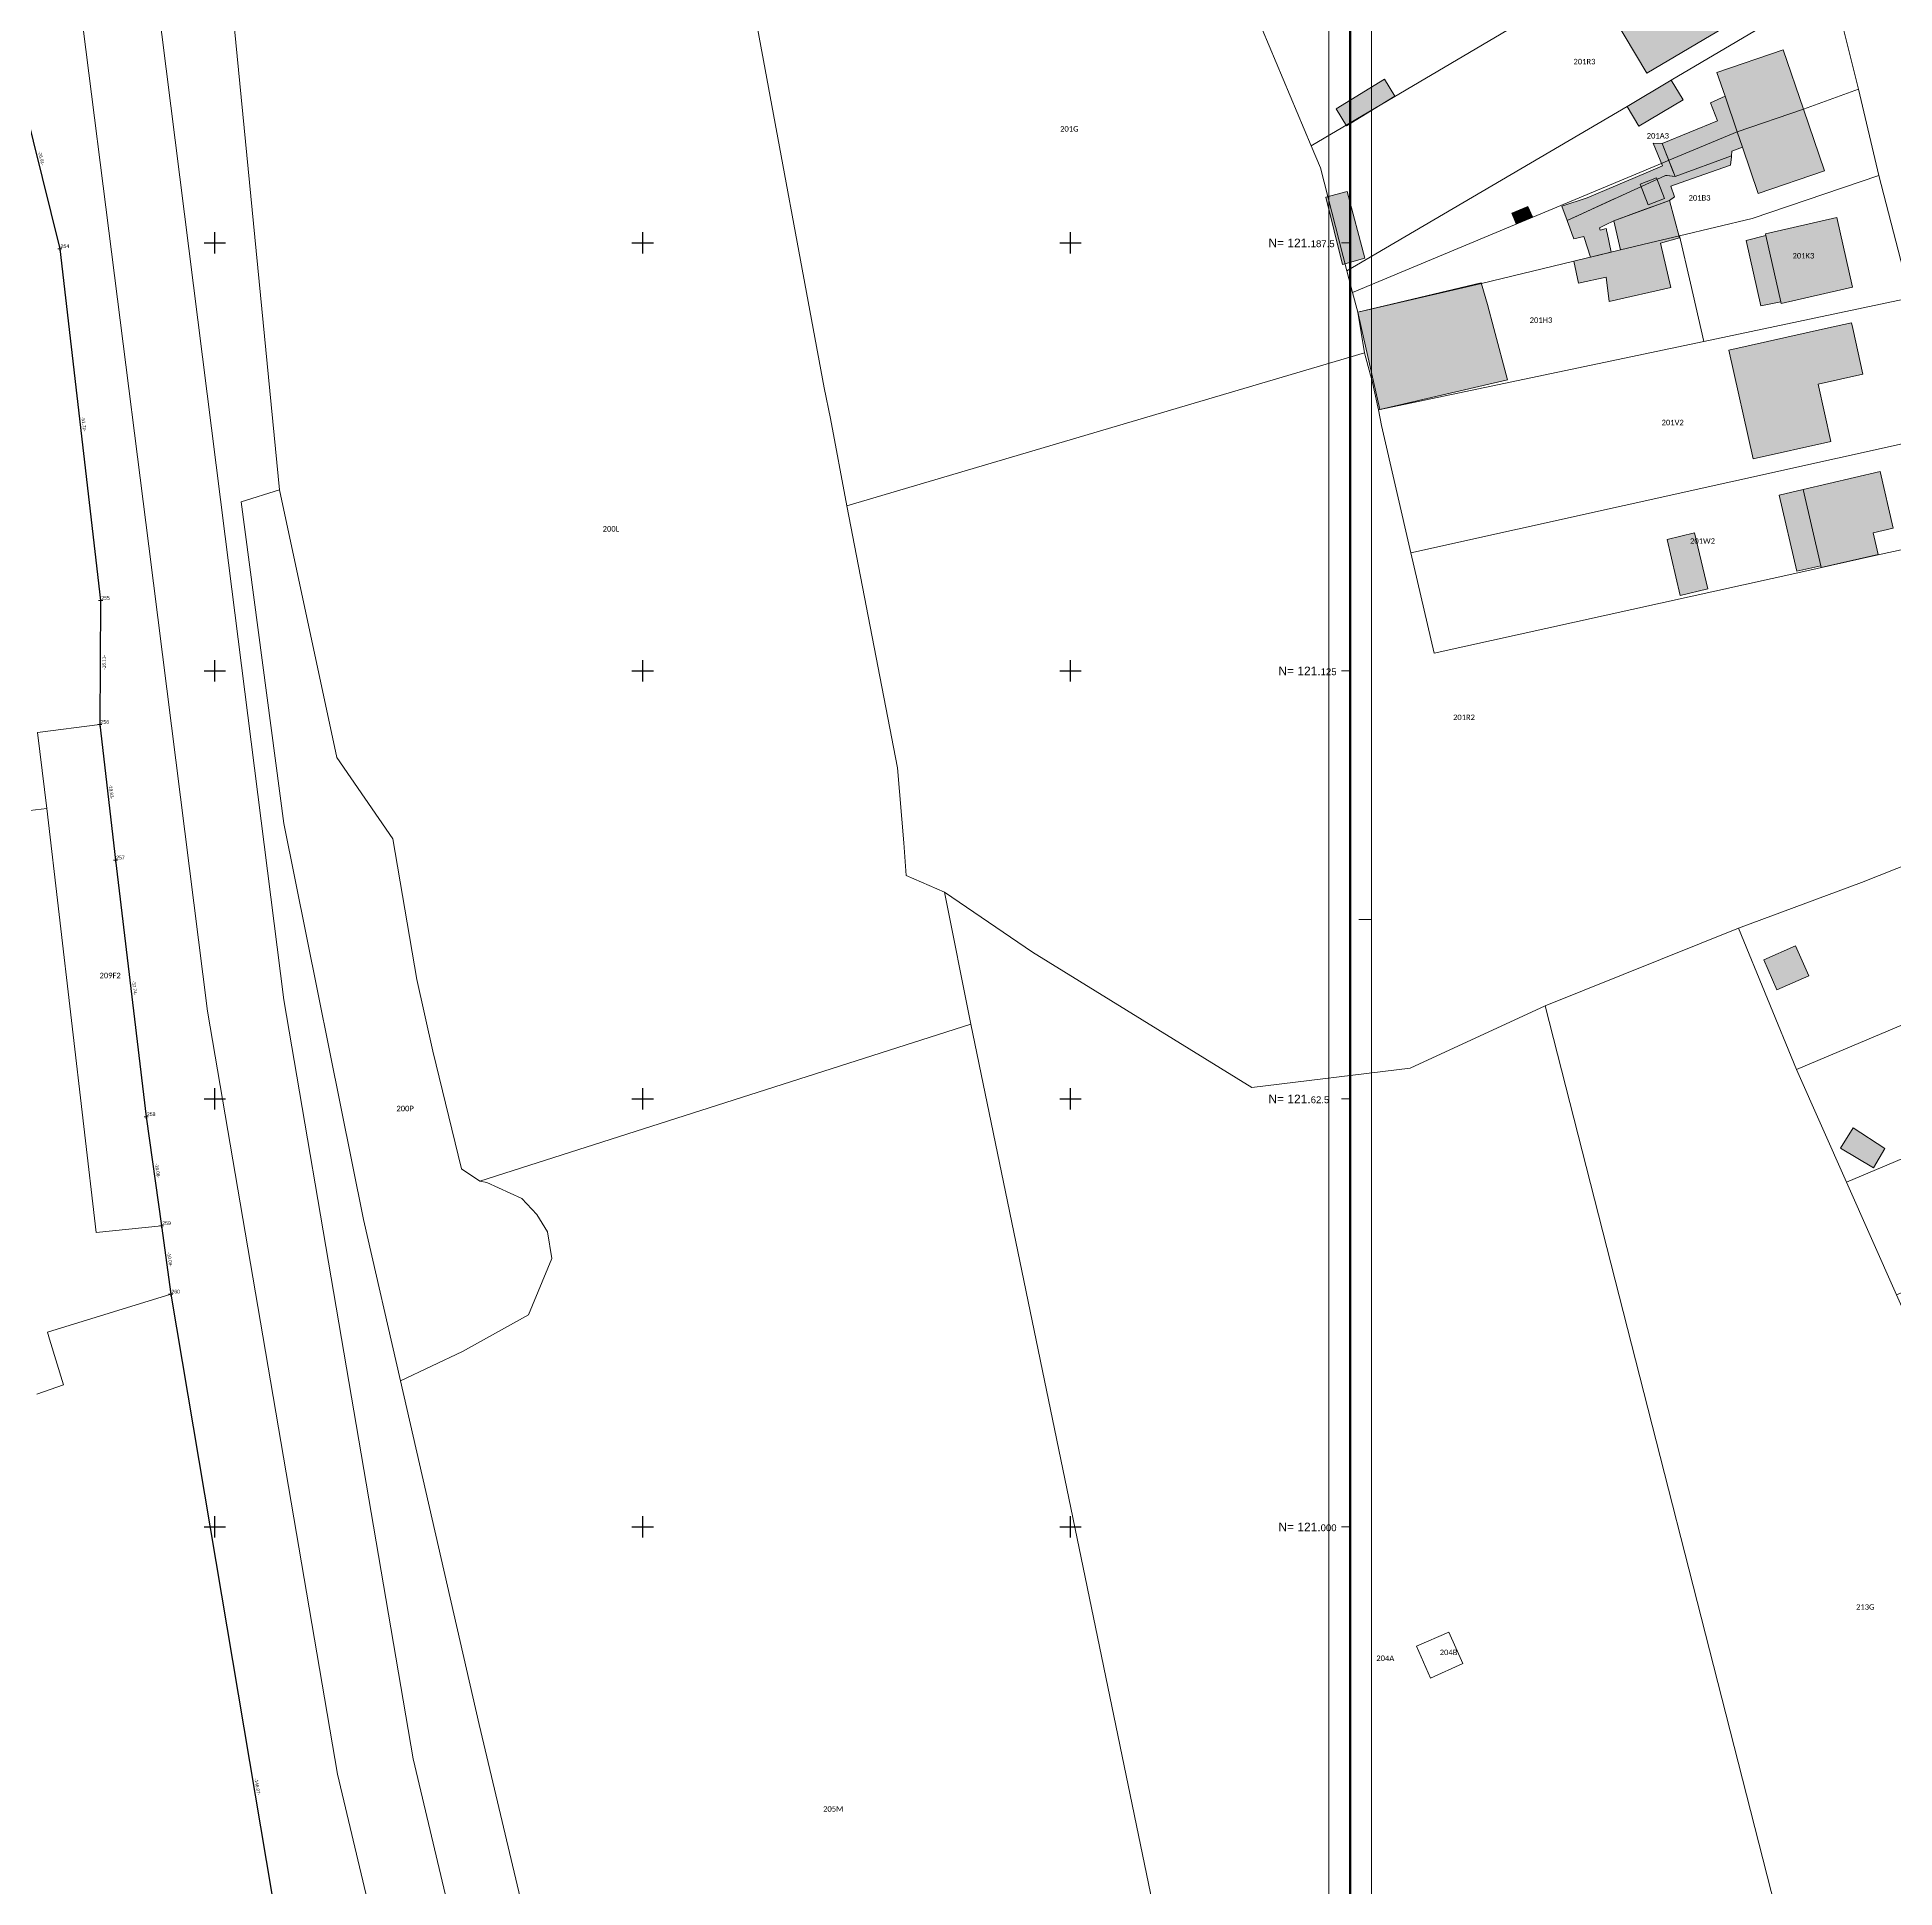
# Model space of a CAD drawing. Header units: metres. Extents: x 113120 to 240396, y 120329 to 242116.
# Drawn here: x 113991.3 to 114262.7, y 120947.3 to 121217.5 of the extents above; entities that cross this region are included whole.
import ezdxf
from ezdxf.enums import TextEntityAlignment as Align

# ---------------------------------------------------------------- set-up
doc = ezdxf.new("R2010")
doc.units = ezdxf.units.M
doc.header["$LTSCALE"] = 3
doc.header["$PDMODE"] = 2
doc.header["$PDSIZE"] = 0.3
doc.layers.get('0').update_dxf_attribs({"lineweight": 0})
for name, color, linetype, lineweight in [('Bordure', 1, 'Continuous', 0), ('Bpn_CaPa', 78, 'Continuous', 0), ('Bpn_ReBu', 4, 'Continuous', 0), ('Bpt_CaNu', 7, 'Continuous', 0), ('Carroyage(1)', 7, 'Continuous', 0), ('Cotation Linéaire', 6, 'Continuous', 0), ('Hachure bâtiment', 11, 'Continuous', 0), ('Limite de propriété', 5, 'Continuous', 30), ('TopoAlt', 30, 'Continuous', 0), ('TOPOJIS', 5, 'Continuous', 0), ('TopoMat', 5, 'Continuous', 0)]:
    doc.layers.add(name, color=color, linetype=linetype, lineweight=lineweight)
doc.layers.add('Carroyage(1)_Croix', color=7, linetype='Continuous')
doc.layers.add('Carroyage(1)_Textes', color=7, linetype='Continuous')
doc.styles.add('Legend', font='')
doc.styles.get("Standard").update_dxf_attribs({"font": 'arial.ttf'})
doc.styles.get('Legend').set_extended_font_data('Calibri')

# ---------------------------------------------------------------- blocks, each defined once
blk = doc.blocks.new('TCPOINT')
at = {"color": 0}
blk.add_point((0, 0), dxfattribs=at)
at = {"layer": 'TopoAlt'}
blk.add_attdef('ALT', text='', height=0.3, dxfattribs=at).set_placement((0.1, -0.1), align=Align.TOP_LEFT)
at = {"layer": 'TopoMat'}
blk.add_attdef('MAT', (0.1, 0.1), '', height=0.3, dxfattribs=at)

msp = doc.modelspace()

# ---------------------------------------------------------------- hatches: boundary and pattern name
at = {"layer": 'Hachure bâtiment'}
h = msp.add_hatch(color=256, dxfattribs=at)
h.dxf.hatch_style = 1
h.paths.add_polyline_path([(114233.59, 121223.6), (114241.91, 121228.53), (114245.02, 121223.3), (114226.47, 121212.28), (114219.99, 121223.17), (114230.19, 121229.24)])
h = msp.add_hatch(color=256, dxfattribs=at)
h.dxf.hatch_style = 1
h.paths.add_polyline_path([(114249.33, 121207.04), (114239.66, 121203.74), (114237.89, 121208.92), (114236.7, 121212.4), (114246.38, 121215.72)])
h = msp.add_hatch(color=256, dxfattribs=at)
h.dxf.hatch_style = 1
h.paths.add_polyline_path([(114181.05, 121207.08), (114188.11, 121211.4), (114189.64, 121208.91), (114182.57, 121204.59)])
h = msp.add_hatch(color=256, dxfattribs=at)
h.dxf.hatch_style = 1
h.paths.add_polyline_path([(114231.75, 121208.42), (114225.3, 121204.57), (114223.58, 121207.42), (114230, 121211.28)])
h = msp.add_hatch(color=256, dxfattribs=at)
h.dxf.hatch_style = 1
h.paths.add_polyline_path([(114239.66, 121203.74), (114240.43, 121201.47), (114238.87, 121200.88), (114238.83, 121200.22), (114230.57, 121197.18), (114228.68, 121202), (114236.77, 121205.33), (114235.75, 121207.98), (114237.89, 121208.92)])
h = msp.add_hatch(color=256, dxfattribs=at)
h.dxf.hatch_style = 1
h.paths.add_polyline_path([(114252.4, 121198.02), (114242.73, 121194.72), (114240.43, 121201.47), (114239.66, 121203.74), (114249.33, 121207.04)])
h = msp.add_hatch(color=256, dxfattribs=at)
h.dxf.hatch_style = 1
h.paths.add_polyline_path([(114229.05, 121194), (114226.67, 121193.07), (114225.47, 121196.1), (114227.87, 121197.03)], flags=16)
h.paths.add_polyline_path([(114229.79, 121199.17), (114230.3, 121197.87), (114230.33, 121197.8), (114230.57, 121197.18), (114229.33, 121197.35), (114229.19, 121197.37), (114214.8, 121190.77), (114214.04, 121192.87), (114217.75, 121194.11), (114226.36, 121197.74), (114228.76, 121198.75), (114227.4, 121202.08), (114228.68, 121202)])
h = msp.add_hatch(color=256, dxfattribs=at)
h.dxf.hatch_style = 1
h.paths.add_polyline_path([(114229.05, 121194), (114226.67, 121193.07), (114225.47, 121196.1), (114227.87, 121197.03)], flags=16)
h.paths.add_polyline_path([(114238.83, 121200.22), (114238.83, 121200.21), (114238.81, 121200.06), (114238.66, 121198.86), (114233, 121196.86), (114229.96, 121195.79), (114230.51, 121194.24), (114229.75, 121193.72), (114227.48, 121192.88), (114226.23, 121192.42), (114221.63, 121190.73), (114220.39, 121190.13), (114219.52, 121189.7), (114219.65, 121189.37), (114220.51, 121189.61), (114220.54, 121189.46), (114220.58, 121189.27), (114220.65, 121188.96), (114221.25, 121186.17), (114218.22, 121185.43), (114217.3, 121188.31), (114217.25, 121188.46), (114215.78, 121188.1), (114215.74, 121188.19), (114215.73, 121188.24), (114215.55, 121188.73), (114215.14, 121189.85), (114214.91, 121190.48), (114214.8, 121190.77), (114216.3, 121191.45), (114219.76, 121193.04), (114221.7, 121193.93), (114221.73, 121193.94), (114229.19, 121197.37), (114229.42, 121197.34), (114230.57, 121197.18)])
h = msp.add_hatch(color=256, dxfattribs=at)
h.dxf.hatch_style = 1
h.paths.add_polyline_path([(114181.98, 121184.37), (114179.55, 121194.16), (114182.66, 121194.99), (114185.25, 121185.28)])
h = msp.add_hatch(color=256, dxfattribs=at)
h.dxf.hatch_style = 1
h.paths.add_polyline_path([(114229.05, 121194), (114226.67, 121193.07), (114225.47, 121196.1), (114227.87, 121197.03)], flags=16)
h.paths.add_polyline_path([(114231.23, 121188.23), (114228.47, 121187.48), (114229.98, 121180.97), (114220.93, 121178.93), (114220.5, 121182.5), (114216.45, 121181.62), (114215.78, 121184.83), (114222.6, 121186.5), (114221.63, 121190.73), (114229.75, 121193.72)])
h = msp.add_hatch(color=256, dxfattribs=at)
h.dxf.hatch_style = 1
h.paths.add_polyline_path([(114209.73, 121191.3), (114207.38, 121190.3), (114206.73, 121191.83), (114209.07, 121192.82)])
h = msp.add_hatch(color=256, dxfattribs=at)
h.dxf.hatch_style = 1
h.paths.add_polyline_path([(114256.5, 121181.02), (114246.08, 121178.67), (114246.03, 121178.9), (114243.85, 121188.57), (114243.78, 121188.83), (114254.2, 121191.22)])
h = msp.add_hatch(color=256, dxfattribs=at)
h.dxf.hatch_style = 1
h.paths.add_polyline_path([(114246.03, 121178.9), (114243.1, 121178.33), (114240.95, 121187.88), (114243.85, 121188.57)])
h = msp.add_hatch(color=256, dxfattribs=at)
h.dxf.hatch_style = 1
h.paths.add_polyline_path([(114203.18, 121178.52), (114204.12, 121175), (114206.08, 121167.5), (114187.43, 121163.18), (114184.78, 121175), (114184.25, 121177.38), (114202.25, 121181.68)])
h = msp.add_hatch(color=256, dxfattribs=at)
h.dxf.hatch_style = 1
h.paths.add_polyline_path([(114253.35, 121158.52), (114241.97, 121155.98), (114238.43, 121171.83), (114252.57, 121175), (114256.33, 121175.83), (114256.52, 121175), (114258, 121168.33), (114251.48, 121166.88)])
h = msp.add_hatch(color=256, dxfattribs=at)
h.dxf.hatch_style = 1
h.paths.add_polyline_path([(114262.45, 121145.83), (114259.53, 121145.17), (114260.25, 121142.02), (114251.9, 121140.1), (114251.85, 121140.33), (114249.27, 121151.49), (114260.55, 121154.1)])
h = msp.add_hatch(color=256, dxfattribs=at)
h.dxf.hatch_style = 1
h.paths.add_polyline_path([(114251.85, 121140.33), (114248.38, 121139.58), (114245.77, 121150.68), (114249.27, 121151.49)])
h = msp.add_hatch(color=256, dxfattribs=at)
h.dxf.hatch_style = 1
h.paths.add_polyline_path([(114231.34, 121136.01), (114229.4, 121144.19), (114233.43, 121145.15), (114235.37, 121136.97)])
h = msp.add_hatch(color=256, dxfattribs=at)
h.dxf.hatch_style = 1
h.paths.add_polyline_path([(114245.45, 121078.43), (114243.53, 121082.82), (114248.18, 121084.85), (114250.13, 121080.5)])
h = msp.add_hatch(color=256, dxfattribs=at)
h.dxf.hatch_style = 1
h.paths.add_polyline_path([(114259.56, 121052.42), (114254.76, 121055.32), (114256.59, 121058.28), (114261.24, 121055.28)])

# ---------------------------------------------------------------- linework, layer by layer
at = {"flags": 128}
msp.add_lwpolyline([(113667.48, 120723.71), (114179.98, 120723.71), (114179.98, 121453.71), (113667.48, 121453.71)], close=True, dxfattribs=at)
at = {"layer": 'Bordure', "flags": 128}
for points in [[(114077.82, 120832.95), (114057.2, 120919.96), (114046.25, 120966.14), (114035.79, 121027.5), (114027.36, 121076.98), (114018.8, 121144.61), (114008.84, 121223.39), (114002.26, 121315.31), (113997.32, 121428.02)], [(114066.85, 120830.35), (114046.23, 120917.36), (114035.2, 120963.89), (114024.68, 121025.61), (114016.2, 121075.32), (114007.62, 121143.2), (113997.62, 121222.27), (113991, 121314.66), (113986.06, 121427.53)]]:
    msp.add_lwpolyline(points, dxfattribs=at)
at = {"layer": 'Bpn_CaPa'}
for p, q in [((114000.47, 121117.18), (113991.37, 121116.03)), ((113991.37, 121116.03), (114000.47, 121117.18)), ((113991.37, 121116.03), (113992.75, 121104.92)), ((113992.75, 121104.92), (113991.37, 121116.03)), ((113992.75, 121104.92), (113988.59, 121104.45)), ((113988.59, 121104.45), (113992.75, 121104.92)), ((113992.75, 121104.92), (113999.93, 121043)), ((114009.49, 121043.99), (113999.93, 121043)), ((113999.93, 121043), (114009.49, 121043.99)), ((113992.83, 121028.47), (114010.83, 121034)), ((114010.83, 121034), (113992.83, 121028.47)), ((113993.14, 121027.44), (113992.83, 121028.47)), ((113992.83, 121028.47), (113993.14, 121027.44)), ((113995.16, 121020.76), (113993.14, 121027.44)), ((113993.14, 121027.44), (113995.16, 121020.76)), ((113991.28, 121019.37), (113995.16, 121020.76)), ((113995.16, 121020.76), (113991.28, 121019.37))]:
    msp.add_line(p, q, dxfattribs=at)
for points in [[(114248.69, 121243.72), (114177.44, 121201.67), (114170.27, 121218.72), (114242.4, 121261.62), (114247.19, 121249.11), (114248.69, 121243.72)], [(114185.22, 121171.46), (114109.6, 121149.1), (114107.21, 121161.87), (114106.3, 121166.34), (114096.28, 121220.17), (114152.98, 121257.17), (114156.43, 121249.51), (114163.04, 121234.79), (114166.16, 121227.86), (114170.27, 121218.72), (114177.44, 121201.67), (114178.78, 121198.48), (114182.65, 121183.42), (114183.47, 121180.27), (114184.25, 121177.38), (114185.22, 121171.46)], [(114253.59, 121225.21), (114230, 121211.28), (114223.58, 121207.42), (114182.65, 121183.42), (114178.78, 121198.48), (114177.44, 121201.67), (114248.69, 121243.72), (114253.59, 121225.21)], [(114127.69, 121073.4), (114055.98, 121050.52), (114053.31, 121052.3), (114049.11, 121069.49), (114046.8, 121079.92), (114043.26, 121100.48), (114035.11, 121112.35), (114026.72, 121151.47), (114020.16, 121218.78), (114087.47, 121238.37), (114092.62, 121239.86), (114096.28, 121220.17), (114106.3, 121166.34), (114107.21, 121161.87), (114109.6, 121149.1), (114116.97, 121110.83), (114117.9, 121099.91), (114118.25, 121095.15), (114123.85, 121092.7), (114127.69, 121073.4)], [(114253.59, 121225.21), (114257.37, 121209.97), (114249.33, 121207.04), (114239.66, 121203.74), (114237.64, 121202.89), (114229.8, 121199.62), (114228.11, 121198.91), (114183.47, 121180.27), (114182.65, 121183.42), (114223.58, 121207.42), (114230, 121211.28), (114253.59, 121225.21)], [(114257.37, 121209.97), (114260.33, 121197.33), (114241.82, 121191.05), (114231.22, 121188.54), (114226.9, 121187.51), (114222.6, 121186.5), (114215.78, 121184.83), (114202.28, 121181.6), (114184.25, 121177.38), (114183.47, 121180.27), (114228.11, 121198.91), (114229.8, 121199.62), (114237.64, 121202.89), (114239.66, 121203.74), (114249.33, 121207.04), (114257.37, 121209.97)], [(114231.22, 121188.54), (114241.82, 121191.05), (114260.33, 121197.33), (114264.97, 121179.49), (114234.79, 121173.11), (114232.83, 121181.63), (114231.22, 121188.54)], [(114234.79, 121173.11), (114187.26, 121163.11), (114186.27, 121167.56), (114186.1, 121168.17), (114185.22, 121171.46), (114184.25, 121177.38), (114202.28, 121181.6), (114215.78, 121184.83), (114222.6, 121186.5), (114226.9, 121187.51), (114231.22, 121188.54), (114232.83, 121181.63), (114234.79, 121173.11)], [(114269.86, 121159.52), (114191.98, 121142.25), (114187.71, 121160.82), (114187.26, 121163.11), (114234.79, 121173.11), (114264.97, 121179.49), (114269.86, 121159.52)], [(114248.93, 121139.43), (114195.37, 121127.6), (114191.98, 121142.25), (114269.86, 121159.52), (114273.46, 121144.83), (114273.3, 121144.8), (114260, 121141.89), (114248.93, 121139.43)], [(114053.44, 121025.62), (114044.41, 121021.36), (114039, 121044.88), (114027.34, 121102.73), (114021.1, 121149.69), (114026.72, 121151.47), (114035.11, 121112.35), (114043.26, 121100.48), (114046.8, 121079.92), (114049.11, 121069.49), (114053.31, 121052.3), (114055.98, 121050.52), (114057.02, 121050.28), (114062.14, 121047.97), (114064.29, 121045.65), (114065.85, 121043.09), (114066.5, 121039.19), (114063.09, 121030.97), (114053.44, 121025.62)], [(114285.97, 121101.05), (114287.68, 121097), (114289.69, 121097.49), (114294.36, 121086.23), (114248.3, 121066.79), (114239.83, 121087.44), (114257.81, 121094.1), (114270.49, 121099.13), (114277.37, 121100.74), (114284.04, 121101.76), (114285.14, 121101.66), (114285.97, 121101.05)], [(114136.73, 121083.93), (114168.74, 121064.18), (114191.89, 121067), (114211.58, 121076.09), (114250.04, 120925.59), (114166.83, 120884.52), (114166.53, 120885.8), (114127.69, 121073.4), (114123.85, 121092.7), (114136.73, 121083.93)], [(114302.45, 120948.78), (114250.04, 120925.59), (114211.58, 121076.09), (114239.83, 121087.44), (114248.3, 121066.79), (114255.6, 121050.35), (114262.91, 121033.9), (114271.16, 121015.39), (114281.06, 120994), (114302.45, 120948.78)], [(114301.68, 121069.79), (114255.6, 121050.35), (114248.3, 121066.79), (114294.36, 121086.23), (114301.68, 121069.79)], [(114127.69, 121073.4), (114166.53, 120885.8), (114166.83, 120884.52), (114167.84, 120880.24), (114079.98, 120837.64), (114082, 120845.44), (114073.9, 120895.19), (114055.9, 120971.15), (114044.41, 121021.36), (114053.44, 121025.62), (114063.09, 121030.97), (114066.5, 121039.19), (114065.85, 121043.09), (114064.29, 121045.65), (114062.14, 121047.97), (114057.02, 121050.28), (114055.98, 121050.52), (114127.69, 121073.4)], [(114308.99, 121053.34), (114262.91, 121033.9), (114255.6, 121050.35), (114301.68, 121069.79), (114308.99, 121053.34)], [(114192.82, 120982.6), (114194.83, 120977.92), (114199.55, 120980.04), (114197.54, 120984.63), (114192.82, 120982.6)], [(114199.55, 120980.04), (114194.83, 120977.92), (114192.82, 120982.6), (114197.54, 120984.63), (114199.55, 120980.04)]]:
    msp.add_lwpolyline(points, close=True, dxfattribs=at)
msp.add_lwpolyline([(114270.49, 121099.13), (114257.81, 121094.1), (114239.83, 121087.44), (114211.58, 121076.09), (114191.89, 121067), (114168.74, 121064.18), (114136.73, 121083.93), (114123.85, 121092.7), (114118.25, 121095.15), (114117.9, 121099.91), (114116.97, 121110.83), (114109.6, 121149.1), (114185.22, 121171.46), (114186.1, 121168.17), (114186.27, 121167.56), (114187.26, 121163.11), (114187.71, 121160.82), (114191.98, 121142.25), (114191.98, 121142.25), (114195.37, 121127.6), (114248.93, 121139.43), (114260, 121141.89), (114273.3, 121144.8)], dxfattribs=at)
at = {"layer": 'Bpn_ReBu'}
for points in [[(114233.59, 121223.6), (114241.91, 121228.53), (114245.02, 121223.3), (114226.47, 121212.28), (114219.99, 121223.17), (114230.19, 121229.24), (114233.59, 121223.6)], [(114249.33, 121207.04), (114239.66, 121203.74), (114237.89, 121208.92), (114236.7, 121212.4), (114246.38, 121215.72), (114249.33, 121207.04)], [(114181.05, 121207.08), (114188.11, 121211.4), (114189.64, 121208.91), (114182.57, 121204.59), (114181.05, 121207.08)], [(114231.75, 121208.42), (114225.3, 121204.57), (114223.58, 121207.42), (114230, 121211.28), (114231.75, 121208.42)], [(114239.66, 121203.74), (114240.43, 121201.47), (114238.87, 121200.88), (114238.83, 121200.22), (114230.57, 121197.18), (114228.68, 121202), (114236.77, 121205.33), (114235.75, 121207.98), (114237.89, 121208.92), (114239.66, 121203.74)], [(114252.4, 121198.02), (114242.73, 121194.72), (114240.43, 121201.47), (114239.66, 121203.74), (114249.33, 121207.04), (114252.4, 121198.02)], [(114229.79, 121199.17), (114230.3, 121197.87), (114230.33, 121197.8), (114230.57, 121197.18), (114229.33, 121197.35), (114229.19, 121197.37), (114214.8, 121190.77), (114214.04, 121192.87), (114217.75, 121194.11), (114226.36, 121197.74), (114228.76, 121198.75), (114227.4, 121202.08), (114228.68, 121202), (114229.79, 121199.17)], [(114238.83, 121200.22), (114238.83, 121200.21), (114238.81, 121200.06), (114238.66, 121198.86), (114233, 121196.86), (114229.96, 121195.79), (114230.51, 121194.24), (114229.75, 121193.72), (114227.48, 121192.88), (114226.23, 121192.42), (114221.63, 121190.73), (114220.39, 121190.13), (114219.52, 121189.7), (114219.65, 121189.37), (114220.51, 121189.61), (114220.54, 121189.46), (114220.58, 121189.27), (114220.65, 121188.96), (114221.25, 121186.17), (114218.22, 121185.43), (114217.3, 121188.31), (114217.25, 121188.46), (114215.78, 121188.1), (114215.74, 121188.19), (114215.73, 121188.24), (114215.55, 121188.73), (114215.14, 121189.85), (114214.91, 121190.48), (114214.8, 121190.77), (114216.3, 121191.45), (114219.76, 121193.04), (114221.7, 121193.93), (114221.73, 121193.94), (114229.19, 121197.37), (114229.42, 121197.34), (114230.57, 121197.18), (114238.83, 121200.22)], [(114181.98, 121184.37), (114179.55, 121194.16), (114182.66, 121194.99), (114185.25, 121185.28), (114181.98, 121184.37)], [(114229.05, 121194), (114226.67, 121193.07), (114225.47, 121196.1), (114227.87, 121197.03), (114229.05, 121194)], [(114209.73, 121191.3), (114207.38, 121190.3), (114206.73, 121191.83), (114209.07, 121192.82), (114209.73, 121191.3)], [(114231.23, 121188.23), (114228.47, 121187.48), (114229.98, 121180.97), (114220.93, 121178.93), (114220.5, 121182.5), (114216.45, 121181.62), (114215.78, 121184.83), (114222.6, 121186.5), (114221.63, 121190.73), (114229.75, 121193.72), (114231.23, 121188.23)], [(114256.5, 121181.02), (114246.08, 121178.67), (114246.03, 121178.9), (114243.85, 121188.57), (114243.78, 121188.83), (114254.2, 121191.22), (114256.5, 121181.02)], [(114246.03, 121178.9), (114243.1, 121178.33), (114240.95, 121187.88), (114243.85, 121188.57), (114246.03, 121178.9)], [(114203.18, 121178.52), (114204.12, 121175), (114206.08, 121167.5), (114187.43, 121163.18), (114184.78, 121175), (114184.25, 121177.38), (114202.25, 121181.68), (114203.18, 121178.52)], [(114253.35, 121158.52), (114241.97, 121155.98), (114238.43, 121171.83), (114252.57, 121175), (114256.33, 121175.83), (114256.52, 121175), (114258, 121168.33), (114251.48, 121166.88), (114253.35, 121158.52)], [(114262.45, 121145.83), (114259.53, 121145.17), (114260.25, 121142.02), (114251.9, 121140.1), (114251.85, 121140.33), (114249.27, 121151.49), (114260.55, 121154.1), (114262.45, 121145.83)], [(114251.85, 121140.33), (114248.38, 121139.58), (114245.77, 121150.68), (114249.27, 121151.49), (114251.85, 121140.33)], [(114231.34, 121136.01), (114229.4, 121144.19), (114233.43, 121145.15), (114235.37, 121136.97), (114231.34, 121136.01)], [(114245.45, 121078.43), (114243.53, 121082.82), (114248.18, 121084.85), (114250.13, 121080.5), (114245.45, 121078.43)], [(114259.56, 121052.42), (114254.76, 121055.32), (114256.59, 121058.28), (114261.24, 121055.28), (114259.56, 121052.42)]]:
    msp.add_lwpolyline(points, close=True, dxfattribs=at)
at = {"layer": 'Carroyage(1)'}
for p, q in [((114183.11, 121187.5), (114181.86, 121187.5)), ((114183.11, 121125), (114181.86, 121125)), ((114186.23, 121088.71), (114184.36, 121088.71)), ((114183.11, 121062.5), (114181.86, 121062.5)), ((114183.11, 121000), (114181.86, 121000))]:
    msp.add_line(p, q, dxfattribs=at)
msp.add_lwpolyline([(113661.23, 120717.46), (114186.23, 120717.46), (114186.23, 121459.96), (113661.23, 121459.96)], close=True, dxfattribs=at)
at = {"layer": 'Carroyage(1)', "const_width": 0.312}
msp.add_lwpolyline([(113664.36, 120720.59), (114183.11, 120720.59), (114183.11, 121456.84), (113664.36, 121456.84)], close=True, dxfattribs=at)
at = {"layer": 'Carroyage(1)_Croix'}
for p, q in [((114015.7, 121187.5), (114018.83, 121187.5)), ((114017.27, 121185.94), (114017.27, 121189.06)), ((114078.2, 121187.5), (114081.33, 121187.5)), ((114079.77, 121185.94), (114079.77, 121189.06)), ((114140.7, 121187.5), (114143.83, 121187.5)), ((114142.27, 121185.94), (114142.27, 121189.06)), ((114015.7, 121125), (114018.83, 121125)), ((114017.27, 121123.44), (114017.27, 121126.56)), ((114078.2, 121125), (114081.33, 121125)), ((114079.77, 121123.44), (114079.77, 121126.56)), ((114140.7, 121125), (114143.83, 121125)), ((114142.27, 121123.44), (114142.27, 121126.56)), ((114015.7, 121062.5), (114018.83, 121062.5)), ((114017.27, 121060.94), (114017.27, 121064.06)), ((114078.2, 121062.5), (114081.33, 121062.5)), ((114079.77, 121060.94), (114079.77, 121064.06)), ((114140.7, 121062.5), (114143.83, 121062.5)), ((114142.27, 121060.94), (114142.27, 121064.06)), ((114015.7, 121000), (114018.83, 121000)), ((114017.27, 120998.44), (114017.27, 121001.56)), ((114078.2, 121000), (114081.33, 121000)), ((114079.77, 120998.44), (114079.77, 121001.56)), ((114140.7, 121000), (114143.83, 121000)), ((114142.27, 120998.44), (114142.27, 121001.56))]:
    msp.add_line(p, q, dxfattribs=at)
at = {"layer": 'Limite de propriété'}
for p, q in [((113988.18, 121212.79), (113994.64, 121186.66)), ((113994.64, 121186.66), (114000.59, 121135.29)), ((114000.59, 121135.29), (114000.47, 121117.18)), ((114000.47, 121117.18), (114002.75, 121097.38)), ((114000.47, 121117.18), (114000.47, 121117.18)), ((114002.75, 121097.38), (114007.25, 121059.91)), ((114007.25, 121059.91), (114009.49, 121043.99)), ((114009.49, 121043.99), (114010.83, 121034)), ((114009.49, 121043.99), (114009.49, 121043.99)), ((114010.83, 121034), (114035.1, 120889.96))]:
    msp.add_line(p, q, dxfattribs=at)

# ---------------------------------------------------------------- block references
at = {"layer": 'TOPOJIS'}
ref = msp.add_blockref('TCPOINT', (113994.64, 121186.66), dxfattribs=at)
ref.add_attrib('MAT', '254', (113994.74, 121186.76), dxfattribs={"layer": 'TopoMat', "height": 0.54})
ref = msp.add_blockref('TCPOINT', (114000.59, 121135.29), dxfattribs=at)
ref.add_attrib('MAT', '255', (114000.69, 121135.39), dxfattribs={"layer": 'TopoMat', "height": 0.54})
ref = msp.add_blockref('TCPOINT', (114000.47, 121117.18), dxfattribs=at)
ref.add_attrib('MAT', '256', (114000.57, 121117.28), dxfattribs={"layer": 'TopoMat', "height": 0.54})
ref = msp.add_blockref('TCPOINT', (114002.75, 121097.38), dxfattribs=at)
ref.add_attrib('MAT', '257', (114002.85, 121097.48), dxfattribs={"layer": 'TopoMat', "height": 0.54})
ref = msp.add_blockref('TCPOINT', (114007.25, 121059.91), dxfattribs=at)
ref.add_attrib('MAT', '258', (114007.35, 121060.01), dxfattribs={"layer": 'TopoMat', "height": 0.54})
ref = msp.add_blockref('TCPOINT', (114009.49, 121043.99), dxfattribs=at)
ref.add_attrib('MAT', '259', (114009.59, 121044.09), dxfattribs={"layer": 'TopoMat', "height": 0.54})
ref = msp.add_blockref('TCPOINT', (114010.83, 121034), dxfattribs=at)
ref.add_attrib('MAT', '260', (114010.93, 121034.1), dxfattribs={"layer": 'TopoMat', "height": 0.54})

# ---------------------------------------------------------------- texts
at = {"layer": 'Bpt_CaNu', "char_height": 0.8, "attachment_point": 7, "style": 'Legend'}
for s, insert in [('201R3', (114215.74, 121213.57)), ('201G', (114140.75, 121203.75)), ('201A3', (114226.44, 121202.74)), ('201B3', (114232.55, 121193.67)), ('201K3', (114247.74, 121185.22)), ('201H3', (114209.34, 121175.82)), ('201V2', (114228.61, 121160.87)), ('200L', (114073.93, 121145.34)), ('201W2', (114232.77, 121143.56)), ('201R2', (114198.14, 121117.82)), ('209F2', (114000.43, 121080.12)), ('200P', (114043.8, 121060.7)), ('213G', (114257.01, 120987.91)), ('204A', (114186.94, 120980.42)), ('204B', (114196.2, 120981.28)), ('205M', (114106.13, 120958.42))]:
    msp.add_mtext(s, dxfattribs=dict(at, insert=insert))
at = {"layer": 'Carroyage(1)_Textes'}
for s, height, p in [('N= 121.', 1.25, (114171.18, 121186.88)), ('187.5', 1, (114177.35, 121186.88)), ('N= 121.', 1.25, (114172.64, 121124.38)), ('125', 1, (114178.8, 121124.38)), ('N= 121.', 1.25, (114171.18, 121061.88)), ('62.5', 1, (114177.35, 121061.88)), ('N= 121.', 1.25, (114172.64, 120999.38)), ('000', 1, (114178.8, 120999.38))]:
    msp.add_text(s, height=height, dxfattribs=at).set_placement(p)
at = {"layer": 'Cotation Linéaire'}
for s, rotation, p in [('-26.91-', 283.8828, (113991.71, 121199.8)), ('-51.72-', 276.6143, (113997.92, 121161.01)), ('-19.93-', 276.5748, (114001.92, 121107.32)), ('-37.74-', 276.8551, (114005.31, 121078.68)), ('-16.08-', 278.0036, (114008.68, 121052)), ('-10.08-', 277.6081, (114010.47, 121039.04)), ('-146.07-', 279.5636, (114023.27, 120962.03))]:
    msp.add_text(s, height=0.48, rotation=rotation, dxfattribs=at).set_placement(p, align=Align.CENTER)
msp.add_text('-18.11-', height=0.48, rotation=89.6043, dxfattribs=at).set_placement((114000.83, 121126.24), align=Align.TOP_CENTER)

doc.saveas('drawing.dxf')
